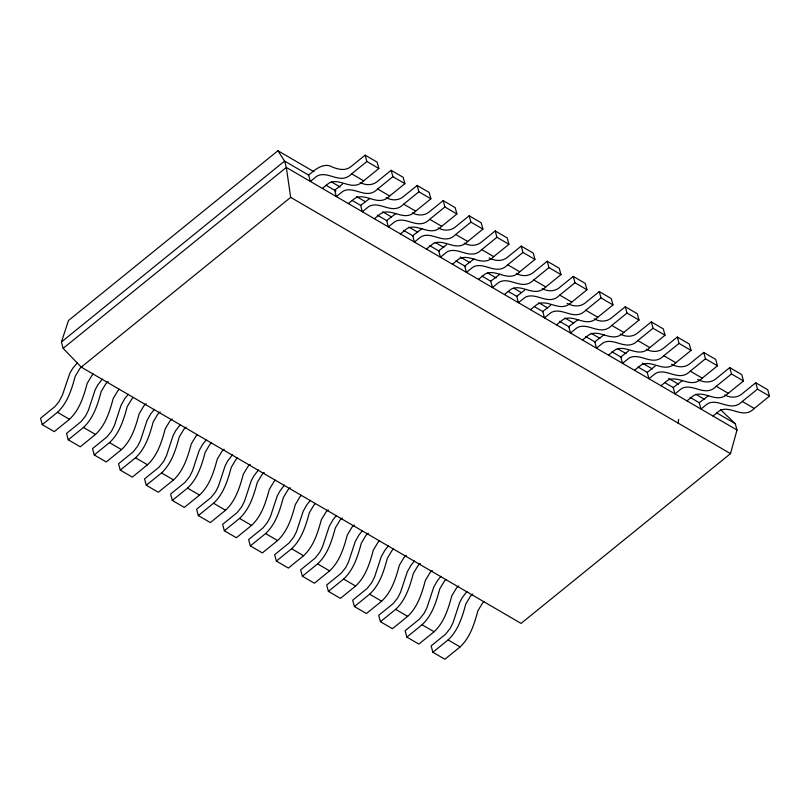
<?xml version="1.0" encoding="UTF-8"?>
<svg xmlns="http://www.w3.org/2000/svg" width="810" height="810" viewBox="0 0 810 810"><rect width="100%" height="100%" fill="white"/><g stroke="black" fill="none" stroke-linecap="round" stroke-linejoin="round"><path stroke-width="1.21" d="M678.061 423.083L678.658 419.337M313.946 171.73L277.931 150.751L68.486 320.517L61.418 341.992L63.15 348.351L81.243 367.122L521.063 623.406L730.499 453.63L736.999 430.039L735.257 423.691L720.374 409.526M102.323 379.05L97.716 385.054L95.124 389.904L88.422 410.245L85.566 415.955L80.99 421.706L66.511 433.441L68.253 439.8L80.261 446.796L95.479 434.454C105.594 425.078 109.725 411.409 113.197 398.52L117.875 390.714A16.018 9.953 -59.8 0 1 119.343 389.256M128.345 394.207L124.78 398.631L121.135 405.061L114.433 425.402L111.578 431.112L107.011 436.863L92.532 448.598L94.264 454.957L106.272 461.953L121.49 449.611C131.605 440.245 135.736 426.566 139.209 413.677L143.886 405.871A16.018 9.953 -59.8 0 1 146.134 403.765M154.356 409.364L150.792 413.799L147.147 420.218L140.454 440.559L137.589 446.269L133.022 452.02L118.543 463.755L120.285 470.114L132.293 477.11L147.501 464.778C157.616 455.402 161.757 441.723 165.23 428.834L169.908 421.028A16.018 9.953 -59.8 0 1 172.145 418.922M180.367 424.521L175.76 430.525L173.168 435.375L166.465 455.716L163.61 461.427L159.033 467.178L144.555 478.912L146.296 485.271L158.304 492.267L173.522 479.935C183.637 470.559 187.768 456.88 191.241 444.001L195.919 436.185A16.018 9.953 -59.8 0 1 197.387 434.737M206.388 439.678L202.824 444.113L199.179 450.532L192.476 470.873L189.621 476.584L185.055 482.335L170.576 494.08L172.307 500.428L184.315 507.425L199.533 495.092C209.648 485.716 213.779 472.038 217.252 459.159L221.93 451.342A16.018 9.953 -59.8 0 1 224.178 449.236M232.399 454.845L227.792 460.839L225.19 465.689L218.498 486.03L215.632 491.741L211.066 497.502L196.587 509.237L198.328 515.585L210.337 522.582L225.544 510.249C235.659 500.874 239.8 487.195 243.273 474.316L247.951 466.509A16.018 9.953 -59.8 0 1 250.189 464.403M258.41 470.002L253.803 475.996L251.211 480.856L244.509 501.198L241.653 506.898L237.077 512.659L222.598 524.394L224.34 530.742L236.348 537.739L251.566 525.406C261.681 516.031 265.812 502.362 269.284 489.473L273.962 481.666A16.018 9.953 -59.8 0 1 275.43 480.208M284.432 485.16L279.825 491.164L277.223 496.014L270.52 516.355L267.664 522.065L263.098 527.816L248.619 539.551L250.351 545.91L262.359 552.906L277.577 540.564C287.692 531.198 291.823 517.519 295.296 504.63L299.973 496.824A16.018 9.953 -59.8 0 1 301.452 495.366M310.443 500.317L306.879 504.751L303.234 511.171L296.541 531.512L293.676 537.222L289.109 542.973L274.63 554.708L276.372 561.067L288.38 568.063L303.588 555.731C313.703 546.355 317.844 532.676 321.317 519.787L325.995 511.981A16.018 9.953 -59.8 0 1 328.232 509.875M336.454 515.474L332.89 519.909L329.255 526.328L322.552 546.669L319.697 552.379L315.12 558.13L300.642 569.865L302.383 576.224L314.391 583.22L329.609 570.888C339.724 561.512 343.855 547.833 347.328 534.954L352.006 527.138A16.018 9.953 -59.8 0 1 354.243 525.032M362.475 530.631L358.911 535.066L355.266 541.485L348.563 561.826L345.708 567.537L341.142 573.288L326.663 585.022L328.394 591.381L340.402 598.377L355.62 586.045C365.735 576.669 369.866 562.99 373.339 550.111L378.017 542.295A16.018 9.953 -59.8 0 1 379.495 540.847M388.486 545.798L384.922 550.223L381.277 556.642L374.584 576.983L371.719 582.694L367.153 588.445L352.674 600.19L354.416 606.538L366.424 613.534L381.632 601.202C391.746 591.827 395.887 578.148 399.36 565.269L404.038 557.452A16.018 9.953 -59.8 0 1 406.276 555.346M414.497 560.955L410.933 565.38L407.298 571.799L400.596 592.14L397.74 597.851L393.164 603.612L378.685 615.347L380.427 621.695L392.435 628.692L407.653 616.359C417.768 606.984 421.899 593.305 425.371 580.426L430.049 572.619A16.018 9.953 -59.8 0 1 432.287 570.513M440.923 576.345L437.359 580.78L433.714 587.199L427.022 607.54L424.156 613.251L419.59 619.002L405.111 630.737L406.853 637.095L418.861 644.092L434.079 631.76C444.194 622.384 448.325 608.705 451.798 595.826L456.475 588.009A16.018 9.953 -59.8 0 1 458.713 585.903M466.945 591.513L462.338 597.507L459.736 602.356L453.033 622.698L450.178 628.408L445.601 634.169L431.123 645.904L432.864 652.253L444.872 659.249L460.09 646.917C470.205 637.541 474.336 623.862 477.809 610.983L482.487 603.167A16.018 9.953 -59.8 0 1 483.955 601.719M77.618 362.536L72.748 368.317L69.883 373.116L62.41 395.077L58.816 401.902L54.979 406.549L40.5 418.284L42.241 424.632L54.25 431.629L69.457 419.296C79.572 409.921 83.713 396.242 87.186 383.363L91.864 375.556A16.018 9.953 -59.8 0 1 93.332 374.099M42.241 424.632L57.459 412.3C67.574 402.924 71.705 389.245 75.178 376.367L79.856 368.56A16.018 9.953 -59.8 0 1 82.093 366.454M68.253 439.8L83.47 427.457C93.585 418.082 97.716 404.413 101.189 391.524L105.867 383.717A16.018 9.953 -59.8 0 1 108.105 381.611M94.264 454.957L109.482 442.614C119.597 433.249 123.738 419.57 127.2 406.681L131.888 398.874A16.018 9.953 -59.8 0 1 133.356 397.426M120.285 470.114L135.503 457.782C145.618 448.406 149.749 434.727 153.222 421.838L157.899 414.031A16.018 9.953 -59.8 0 1 160.137 411.925M146.296 485.271L161.514 472.939C171.629 463.563 175.76 449.884 179.233 437.005L183.91 429.189A16.018 9.953 -59.8 0 1 186.148 427.083M172.307 500.428L187.525 488.096C197.64 478.72 201.781 465.041 205.244 452.162L209.932 444.346A16.018 9.953 -59.8 0 1 211.4 442.898M198.328 515.585L213.546 503.253C223.661 493.877 227.792 480.198 231.265 467.319L235.943 459.513A16.018 9.953 -59.8 0 1 237.411 458.055M224.34 530.742L239.557 518.41C249.672 509.034 253.803 495.366 257.276 482.476L261.954 474.67A16.018 9.953 -59.8 0 1 264.192 472.564M250.351 545.91L265.569 533.567C275.683 524.202 279.825 510.523 283.287 497.634L287.965 489.827A16.018 9.953 -59.8 0 1 290.213 487.721M276.372 561.067L291.59 548.735C301.705 539.359 305.836 525.68 309.309 512.791L313.986 504.984A16.018 9.953 -59.8 0 1 315.454 503.536M302.383 576.224L317.601 563.892C327.716 554.516 331.847 540.837 335.32 527.958L339.998 520.141A16.018 9.953 -59.8 0 1 342.235 518.035M328.394 591.381L343.612 579.049C353.727 569.673 357.868 555.994 361.331 543.115L366.009 535.299A16.018 9.953 -59.8 0 1 368.256 533.193M354.416 606.538L369.633 594.206C379.748 584.83 383.879 571.151 387.352 558.272L392.03 550.456A16.018 9.953 -59.8 0 1 393.498 549.008M380.427 621.695L395.644 609.363C405.759 599.987 409.89 586.308 413.363 573.429L418.041 565.623A16.018 9.953 -59.8 0 1 420.279 563.517M406.853 637.095L422.071 624.763C432.186 615.387 436.317 601.708 439.789 588.829L444.467 581.013A16.018 9.953 -59.8 0 1 445.935 579.565M432.864 652.253L448.082 639.92C458.197 630.544 462.328 616.866 465.801 603.987L470.478 596.17A16.018 9.953 -59.8 0 1 472.716 594.064M61.418 341.992L284.593 161.089L308.6 175.071L310.351 181.43L315.424 177.319A16.018 9.953 -59.8 0 1 317.793 175.689C328.769 170.778 340.615 185.166 351.651 173.836L366.869 161.504L365.128 155.145L350.649 166.88C344.27 171.771 335.998 168.804 329.518 165.766C321.388 163.792 314.341 170.363 308.61 175.081M63.15 348.351L286.335 167.437L284.593 161.089L277.931 150.751M81.243 367.122L290.679 197.356L286.335 167.437L736.999 430.039M322.36 188.426L327.432 184.315A16.018 9.953 -59.8 0 1 329.802 182.685C340.777 177.775 352.623 192.162 363.66 180.832L378.877 168.5L377.136 162.142L365.128 155.145M348.371 203.583L353.443 199.473A16.018 9.953 -59.8 0 1 355.813 197.843C366.788 192.932 378.634 207.319 389.671 195.99L404.889 183.657L403.147 177.299L391.139 170.302L376.66 182.037C371.79 185.591 365.33 185.369 360.156 182.452M342.539 184.052L334.621 190.239L336.363 196.597L341.435 192.476A16.018 9.953 -59.8 0 1 343.804 190.846C354.78 185.935 366.626 200.323 377.662 188.993L392.88 176.661L391.139 170.302M374.382 218.751L379.455 214.64A16.018 9.953 -59.8 0 1 381.824 213.01C392.799 208.089 404.656 222.477 415.682 211.147L430.9 198.815L429.168 192.456L417.16 185.46L402.681 197.205C397.811 200.748 391.341 200.526 386.178 197.61M369.988 198.339L360.642 205.396L362.374 211.754L367.446 207.644A16.018 9.953 -59.8 0 1 369.816 206.013C380.801 201.093 392.647 215.48 403.674 204.15L418.892 191.818L417.16 185.46M400.403 233.908L405.466 229.797A16.018 9.953 -59.8 0 1 407.845 228.167C418.821 223.256 430.667 237.634 441.703 226.304L456.921 213.972L455.179 207.623L443.171 200.627L428.692 212.362C423.822 215.905 417.363 215.683 412.189 212.767M395.999 213.496L386.653 220.553L388.395 226.911L393.468 222.801A16.018 9.953 -59.8 0 1 395.837 221.17C406.812 216.26 418.659 230.637 429.695 219.307L444.913 206.975L443.171 200.627M426.414 249.065L431.487 244.954A16.018 9.953 -59.8 0 1 433.856 243.324C444.832 238.413 456.678 252.791 467.714 241.471L482.932 229.129L481.191 222.78L469.182 215.784L454.704 227.519C449.833 231.063 443.374 230.84 438.2 227.924M422.01 228.653L412.665 235.71L414.406 242.069L419.479 237.958A16.018 9.953 -59.8 0 1 421.848 236.328C432.824 231.417 444.67 245.794 455.706 234.475L470.924 222.132L469.182 215.784M452.425 264.222L457.498 260.111A16.018 9.953 -59.8 0 1 459.867 258.481C470.843 253.57 482.699 267.948 493.725 256.628L508.943 244.296L507.212 237.938L495.204 230.941L480.725 242.676C475.855 246.22 469.385 246.007 464.221 243.091M446.593 244.691L438.686 250.867L440.417 257.226L445.49 253.115A16.018 9.953 -59.8 0 1 447.859 251.485C458.845 246.574 470.691 260.952 481.717 249.632L496.935 237.3L495.204 230.941M478.447 279.379L483.509 275.268A16.018 9.953 -59.8 0 1 485.889 273.638C496.864 268.728 508.71 283.115 519.747 271.785L534.965 259.453L533.223 253.095L521.215 246.098L506.736 257.833C501.501 261.721 494.566 260.891 489.078 257.863M474.042 258.967L464.697 266.034L466.438 272.383L471.511 268.272A16.018 9.953 -59.8 0 1 473.88 266.642C484.856 261.731 496.702 276.119 507.738 264.789L522.956 252.457L521.215 246.098M504.458 294.536L509.53 290.425A16.018 9.953 -59.8 0 1 511.9 288.795C522.875 283.885 534.721 298.272 545.758 286.942L560.976 274.61L559.234 268.252L547.226 261.255L532.747 272.99C527.877 276.544 521.417 276.321 516.243 273.405M500.053 274.134L490.708 281.192L492.45 287.54L497.522 283.429A16.018 9.953 -59.8 0 1 499.892 281.799C510.867 276.888 522.713 291.276 533.749 279.946L548.967 267.614L547.226 261.255M530.469 309.703L535.542 305.593A16.018 9.953 -59.8 0 1 537.911 303.952C548.886 299.042 560.743 313.429 571.769 302.1L586.987 289.767L585.255 283.409L573.247 276.412L558.768 288.158C553.898 291.701 547.428 291.478 542.265 288.562M524.637 290.162L516.729 296.349L518.461 302.707L523.533 298.596A16.018 9.953 -59.8 0 1 525.903 296.956C536.888 292.046 548.735 306.433 559.761 295.103L574.978 282.771L573.247 276.412M556.49 324.861L561.553 320.75A16.018 9.953 -59.8 0 1 563.932 319.12C574.908 314.209 586.754 328.587 597.79 317.257L613.008 304.925L611.266 298.576L599.258 291.58L584.779 303.315C579.545 307.203 572.609 306.362 567.121 303.345M550.648 305.319L542.74 311.506L544.482 317.864L549.555 313.753A16.018 9.953 -59.8 0 1 551.924 312.123C562.899 307.213 574.746 321.59 585.782 310.26L601 297.928L599.258 291.58M582.501 340.018L587.574 335.907A16.018 9.953 -59.8 0 1 589.943 334.277C600.919 329.366 612.765 343.744 623.801 332.424L639.019 320.082L637.278 313.733L625.269 306.737L610.791 318.472C605.921 322.016 599.461 321.793 594.287 318.877M578.097 319.606L568.752 326.663L570.493 333.021L575.566 328.911A16.018 9.953 -59.8 0 1 577.935 327.281C588.91 322.37 600.757 336.747 611.793 325.428L627.011 313.085L625.269 306.737M608.512 355.175L613.585 351.064A16.018 9.953 -59.8 0 1 615.954 349.434C626.93 344.523 638.786 358.901 649.812 347.581L665.03 335.249L663.299 328.89L651.291 321.894L636.812 333.629C631.942 337.173 625.472 336.95 620.308 334.044M604.118 334.763L594.773 341.82L596.504 348.178L601.577 344.068A16.018 9.953 -59.8 0 1 603.946 342.438C614.932 337.527 626.778 351.904 637.804 340.585L653.022 328.252L651.291 321.894M634.534 370.332L639.596 366.221A16.018 9.953 -59.8 0 1 641.976 364.591C652.951 359.68 664.797 374.058 675.834 362.738L691.051 350.406L689.31 344.048L677.302 337.051L662.823 348.786C657.953 352.34 651.493 352.117 646.319 349.201M628.692 350.801L620.784 356.987L622.525 363.336L627.598 359.225A16.018 9.953 -59.8 0 1 629.967 357.595C640.943 352.684 652.789 367.062 663.825 355.742L679.043 343.41L677.302 337.051M660.95 385.732L666.022 381.621A16.018 9.953 -59.8 0 1 668.392 379.991C679.377 375.081 691.224 389.458 702.25 378.138L717.468 365.796L715.736 359.448L703.728 352.451L689.249 364.186C684.004 368.074 677.079 367.244 671.591 364.216M655.118 366.191L647.21 372.377L648.942 378.736L654.014 374.625A16.018 9.953 -59.8 0 1 656.383 372.995C667.369 368.084 679.215 382.462 690.252 371.142L705.459 358.8L703.728 352.451M686.971 400.889L692.044 396.778A16.018 9.953 -59.8 0 1 694.413 395.148C705.388 390.238 717.235 404.615 728.271 393.296L743.489 380.963L741.747 374.605L729.739 367.608L715.26 379.343C710.026 383.231 703.09 382.401 697.602 379.374M682.567 380.477L673.221 387.534L674.963 393.893L680.035 389.782A16.018 9.953 -59.8 0 1 682.405 388.152C693.38 383.241 705.226 397.619 716.263 386.299L731.481 373.967L729.739 367.608M724.778 394.916C729.942 397.832 736.412 398.054 741.271 394.5L755.75 382.766L757.492 389.124L742.274 401.456C731.238 412.786 719.391 398.399 708.416 403.309A16.018 9.953 -59.8 0 0 706.047 404.939L700.974 409.05L699.232 402.702L708.588 395.634M712.982 416.046L718.055 411.936A16.018 9.953 -59.8 0 1 720.424 410.305C731.4 405.395 743.246 419.772 754.282 408.453L769.5 396.12L767.758 389.762L755.75 382.766M366.869 161.504L378.877 168.5M392.88 176.661L404.889 183.657M418.892 191.818L430.9 198.815M444.913 206.975L456.921 213.972M470.924 222.132L482.932 229.129M496.935 237.3L508.943 244.296M522.956 252.457L534.965 259.453M548.967 267.614L560.976 274.61M574.978 282.771L586.987 289.767M601 297.928L613.008 304.925M627.011 313.085L639.019 320.082M653.022 328.252L665.03 335.249M679.043 343.41L691.051 350.406M705.459 358.8L717.468 365.796M731.481 373.967L743.489 380.963M757.492 389.124L769.5 396.12M351.651 173.836L363.66 180.832M377.662 188.993L389.671 195.99M403.674 204.15L415.682 211.147M429.695 219.307L441.703 226.304M455.706 234.475L467.714 241.471M481.717 249.632L493.725 256.628M507.738 264.789L519.747 271.785M533.749 279.946L545.758 286.942M559.761 295.103L571.769 302.1M585.782 310.26L597.79 317.257M611.793 325.428L623.801 332.424M637.804 340.585L649.812 347.581M663.825 355.742L675.834 362.738M690.252 371.142L702.25 378.138M716.263 386.299L728.271 393.296M742.274 401.456L754.282 408.453M331.411 181.906L340.139 186.999M356.511 196.536L365.239 201.619M382.705 211.795L391.433 216.888M408.898 227.063L417.626 232.146M435.091 242.322L443.819 247.415M460.191 256.952L470.013 262.673M487.468 272.849L496.206 277.931M513.661 288.107L521.306 292.562M538.771 302.738L547.499 307.82M564.955 317.996L573.693 323.089M591.148 333.264L599.886 338.347M617.341 348.523L626.079 353.616M642.441 363.153L652.273 368.874M668.635 378.412L678.456 384.142M695.922 394.308L704.649 399.401M326.055 185.247L335.877 190.968M352.239 200.495L360.966 205.588M377.328 215.126L387.15 220.846M403.512 230.374L413.333 236.095M429.695 245.632L439.516 251.353M455.878 260.891L465.699 266.611M482.061 276.149L490.789 281.232M508.245 291.408L516.972 296.49M534.428 306.666L543.156 311.749M559.518 321.286L569.339 327.007M585.701 336.545L595.522 342.266M611.884 351.803L621.705 357.524M638.067 367.051L646.795 372.144M665.101 382.806L673.505 387.707M689.999 397.315L699.232 402.702M716.698 412.877L735.257 423.691M290.679 197.356L730.499 453.63M57.459 412.3L69.457 419.296M83.47 427.457L95.479 434.454M109.482 442.614L121.49 449.611M135.503 457.782L147.501 464.778M161.514 472.939L173.522 479.935M187.525 488.096L199.533 495.092M213.546 503.253L225.544 510.249M239.557 518.41L251.566 525.406M265.569 533.567L277.577 540.564M291.59 548.735L303.588 555.731M317.601 563.892L329.609 570.888M343.612 579.049L355.62 586.045M369.633 594.206L381.632 601.202M395.644 609.363L407.653 616.359M422.071 624.763L434.079 631.76M448.082 639.92L460.09 646.917"/></g></svg>
